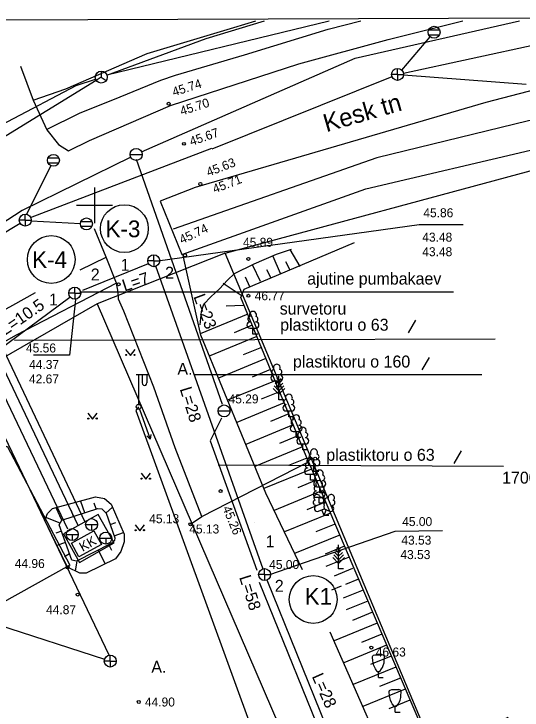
# Model space of a CAD drawing. Extents: x 641901 to 642094, y 6456023 to 6456167.
# Drawn here: x 641943.3 to 641985.8, y 6456107.8 to 6456166 of the extents above; entities that cross this region are included whole.
import ezdxf

# ---------------------------------------------------------------- set-up
doc = ezdxf.new("R2010")
doc.units = 0
for name, color, linetype in [('56', 7, 'Continuous'), ('Level 1', 7, 'Continuous'), ('Level 10', 7, 'Continuous'), ('Level 12', 7, 'Continuous'), ('Level 13', 7, 'Continuous'), ('Level 14', 7, 'Continuous'), ('Level 18', 7, 'Continuous'), ('Level 19', 7, 'Continuous'), ('Level 20', 7, 'Continuous'), ('Level 21', 7, 'Continuous'), ('Level 22', 7, 'Continuous'), ('Level 23', 7, 'Continuous'), ('Level 24', 7, 'Continuous'), ('Level 27', 7, 'Continuous'), ('Level 28', 7, 'Continuous'), ('Level 29', 7, 'Continuous'), ('Level 4', 7, 'Continuous'), ('Level 41', 7, 'Continuous'), ('Level 42', 7, 'Continuous'), ('Level 45', 7, 'Continuous'), ('Level 5', 7, 'Continuous'), ('Level 59', 7, 'Continuous'), ('Level 6', 7, 'Continuous'), ('Level 9', 7, 'Continuous')]:
    doc.layers.add(name, color=color, linetype=linetype)

# ---------------------------------------------------------------- blocks, each defined once
blk = doc.blocks.new('KAEVVE')
blk.add_line((-0.5, 0), (0.5, 0))
blk.add_circle((0, 0), 0.5)
blk = doc.blocks.new('KOORDR')
at = {"layer": 'Level 20'}
for p, q in [((0, 1.5), (0, -1.5)), ((-1.5, 0), (1.5, 0))]:
    blk.add_line(p, q, dxfattribs=at)
blk = doc.blocks.new('PUUKI1')
at = {"layer": 'Level 4'}
for p, q in [((-0.3, 1.9), (0.3, 1.9)), ((-0.1, 0.5), (0.1, 0.5)), ((0, 0), (0, 0.5)), ((0, 0), (0.4, 0))]:
    blk.add_line(p, q, dxfattribs=at)
for points in [[(-0.1, 0.5), (-0.26, 0.71), (-0.32, 0.82), (-0.4, 1), (-0.46, 1.23), (-0.48, 1.38), (-0.5, 1.7), (-0.5, 1.74), (-0.47, 1.81), (-0.43, 1.85), (-0.3, 1.9)], [(0.1, 0.5), (0.26, 0.71), (0.32, 0.82), (0.4, 1), (0.46, 1.23), (0.48, 1.38), (0.5, 1.7), (0.5, 1.74), (0.47, 1.81), (0.43, 1.85), (0.3, 1.9)]]:
    blk.add_lwpolyline(points, dxfattribs=at)
blk = doc.blocks.new('MASTMP')
at = {"layer": 'Level 6'}
blk.add_line((0.2, -0.002), (2.883, -0.002), dxfattribs=at)
blk.add_lwpolyline([(2.523, 0.18), (2.883, -0.002), (2.522, -0.181)], dxfattribs=at)
blk.add_circle((0, 0), 0.2, dxfattribs=at)
blk = doc.blocks.new('KAEVKA')
for q in [(-0.5, 0), (0, 0.5), (0.5, 0), (0, -0.5)]:
    blk.add_line((0, 0), q)
blk.add_circle((0, 0), 0.5)
blk = doc.blocks.new('LAMPTV')
at = {"layer": 'Level 5'}
for p, q in [((-0.2, 2.7), (0.9, 2.7)), ((0, 2.7), (0, 0.2)), ((0.3, 2.7), (0.3, 2)), ((0.7, 2.7), (0.7, 2))]:
    blk.add_line(p, q, dxfattribs=at)
blk.add_circle((0, 0), 0.2, dxfattribs=at)
blk.add_arc((0.5, 2), 0.2, 179.93931, 0.0607, dxfattribs=at)
blk = doc.blocks.new('KAEVRY')
for p, q in [((-0.458, 0.2), (0.46, 0.2)), ((-0.458, -0.2), (0.458, -0.2))]:
    blk.add_line(p, q)
blk.add_circle((0, 0), 0.5)
blk = doc.blocks.new('KAEVSO')
for p, q in [((-0.5, 0), (0.5, 0)), ((0, 0), (0, -0.5))]:
    blk.add_line(p, q)
blk.add_circle((0, 0), 0.5)
blk = doc.blocks.new('RING25')
at = {"layer": 'Level 19'}
blk.add_circle((0, 0), 0.125, dxfattribs=at)
blk = doc.blocks.new('KAEVSI')
for p, q in [((0, 0), (-0.416, -0.277)), ((0, 0.5), (0, 0)), ((0, 0), (0.416, -0.277))]:
    blk.add_line(p, q)
blk.add_circle((0, 0), 0.5)
blk = doc.blocks.new('BL')
for p, q in [((-0.259, 1.466), (-0.259, 1.466)), ((0.259, 1.466), (0.259, 1.466))]:
    blk.add_line(p, q)
for points in [[(-0.25, 1.032), (-0.25, 1.032), (-0.25, 1), (-0.25, 1)], [(0.25, 1), (0.25, 1), (0.25, 1.032), (0.25, 1.032)], [(-0.25, 0.5), (0.25, 0.5), (0.25, 0.5)], [(0.4, 0), (0, 0), (0, 0.5)]]:
    blk.add_lwpolyline(points)
for centre, radius, start, end in [((0, 1.6), 0.292, 332.5799, 207.4201), ((-0.2, 1.25), 0.224, 105.2441, 257.07903), ((0.2, 1.25), 0.224, 282.92097, 74.7559), ((-0.25, 0.75), 0.25, 90.00001, 270), ((0.25, 0.75), 0.25, 270, 89.99999)]:
    blk.add_arc(centre, radius, start, end)
blk = doc.blocks.new('BM')
for points in [[(-0.181, 1.781), (0, 1.6), (0.181, 1.781)], [(0.4, 0), (0, 0), (0, 2)], [(-0.33, 1.38), (0, 1.05), (0.33, 1.38)], [(-0.249, 1.599), (0, 1.35), (0.249, 1.599)], [(0.492, 0.942), (0, 0.45), (-0.492, 0.942)], [(0.411, 1.161), (0, 0.75), (-0.411, 1.161)]]:
    blk.add_lwpolyline(points)
blk = doc.blocks.new('BL2')
for p, q in [((-0.75, 1.275), (-0.75, 1.275)), ((-0.685, 1.739), (-0.685, 1.739)), ((-0.321, 1.444), (-0.321, 1.444)), ((0.343, 1.439), (0.343, 1.439)), ((0.712, 1.728), (0.712, 1.728)), ((0.77, 1.263), (0.77, 1.263)), ((0, 0), (-0.183, 0.465))]:
    blk.add_line(p, q)
for points in [[(-0.662, 0.861), (-0.662, 0.861), (-0.646, 0.82), (-0.646, 0.82)], [(-0.087, 1.04), (-0.087, 1.04), (-0.103, 1.081), (-0.103, 1.081)], [(0.004, 1.058), (-0.018, 0.98), (-0.017, 0.957), (-0.003, 0.927), (0.018, 0.888), (0.019, 0.867), (0.005, 0.833), (-0.022, 0.78), (-0.025, 0.75), (-0.022, 0.735), (-0.009, 0.703), (0.025, 0.643), (0.033, 0.619), (0.028, 0.599), (0.012, 0.565), (0.004, 0.539), (0.004, 0.539), (0.468, 0.348), (0.468, 0.348)], [(0.12, 1.079), (0.12, 1.079), (0.103, 1.037), (0.103, 1.037)], [(0.658, 0.81), (0.658, 0.81), (0.675, 0.851), (0.675, 0.851)], [(-0.462, 0.355), (-0.462, 0.355), (0.004, 0.539)], [(0.4, 0), (0, 0), (0.19, 0.462)]]:
    blk.add_lwpolyline(points)
for centre, radius, start, end in [((-0.586, 1.489), 0.269, 350.48556, 111.50017), ((0.609, 1.479), 0.269, 67.6168, 188.63142), ((-0.691, 1.071), 0.212, 106.29791, 277.86841), ((-0.586, 1.489), 0.269, 111.50269, 232.51731), ((-0.226, 1.255), 0.212, 305.13446, 116.70496), ((0.245, 1.251), 0.212, 62.41201, 233.98252), ((0.707, 1.061), 0.212, 261.24856, 72.81907), ((0.609, 1.479), 0.269, 306.59966, 67.61428), ((-0.554, 0.588), 0.25, 111.50143, 291.50036), ((0.004, 0.808), 0.25, 66.76552, 111.50149), ((0.563, 0.579), 0.25, 247.61661, 67.61554)]:
    blk.add_arc(centre, radius, start, end)
blk = doc.blocks.new('MURU')
for p, q in [((-0.403, 0.505), (0, 0)), ((0, 0), (0.397, 0.505))]:
    blk.add_line(p, q)
for centre, radius in [((-0.353, 0.055), 0.0428), ((0.347, 0.055), 0.0452)]:
    blk.add_circle(centre, radius)

msp = doc.modelspace()

# ---------------------------------------------------------------- linework, layer by layer
for p, q in [((641948.787, 6456142.775), (641980.033, 6456142.775)), ((641976.875, 6456140.379), (641976.259, 6456139.335)), ((641943.32, 6456138.723), (641983.532, 6456138.821)), ((641978, 6456137.272), (641977.384, 6456136.227)), ((641958.307, 6456135.839), (641982.404, 6456135.839)), ((641980.677, 6456129.45), (641980.061, 6456128.405)), ((641960.341, 6456128.284), (641984.225, 6456128.177))]:
    msp.add_line(p, q)
for points in [[(641955.313, 6456145.358), (641977.16, 6456148.379), (641980.851, 6456148.379)], [(641948.426, 6456142.108), (641947.9, 6456137.478), (641944.903, 6456137.478)], [(641964.664, 6456119.131), (641975.151, 6456122.755), (641979.112, 6456122.792)]]:
    msp.add_lwpolyline(points)
at = {"layer": '56'}
msp.add_line((642093.207, 6456166.005), (641901.208, 6456165.358), dxfattribs=at)
at = {"layer": 'Level 1'}
for p, q in [((641953.493, 6456153.861), (641960.677, 6456133.353)), ((641954.963, 6456145.361), (641954.963, 6456145.361)), ((641948.355, 6456142.652), (641948.355, 6456142.652)), ((641940.008, 6456135.783), (641951.215, 6456112.413)), ((641960.851, 6456132.803), (641960.851, 6456132.803)), ((641963.422, 6456123.45), (641963.422, 6456123.45)), ((641964.239, 6456119.106), (641964.239, 6456119.106))]:
    msp.add_line(p, q, dxfattribs=at)
for points in [[(641960.635, 6456132.205), (641959.688, 6456130.311), (641963.58, 6456119.47)], [(641963.77, 6456118.489), (641970.974, 6456100.755), (641952.187, 6456086.749), (641951.924, 6456086.38)]]:
    msp.add_lwpolyline(points, dxfattribs=at)
at = {"layer": 'Level 12'}
for p, q in [((641960.94, 6456145.99), (641998.45, 6456156.13)), ((641950.24, 6456141.75), (641923.27, 6456126.34))]:
    msp.add_line(p, q, dxfattribs=at)
msp.add_lwpolyline([(641989.99, 6456075.64), (641987.91, 6456082.63), (641992.81, 6456089.7), (641984.59, 6456107.17), (641978.44, 6456104.25), (641960.94, 6456145.99), (641950.24, 6456141.75), (641968.14, 6456100.24), (641924.8, 6456076.27), (641954.177, 6456024.14)], dxfattribs=at)
at = {"layer": 'Level 13'}
msp.add_lwpolyline([(641958.85, 6456139.99), (641958.97, 6456141.13), (641959.16, 6456141.74), (641959.73, 6456142.35), (641960.46, 6456143.01), (641961.14, 6456143.75), (641961.71, 6456144.29), (641963.36, 6456145.11), (641965.23, 6456145.92), (641966.5, 6456146.34)], dxfattribs=at)
at = {"layer": 'Level 14'}
for p, q in [((641967.2, 6456144.87), (641966.39, 6456146.31)), ((641965.58, 6456144.29), (641964.95, 6456145.72)), ((641966.35, 6456144.62), (641966.02, 6456145.28)), ((641963.88, 6456143.62), (641963.25, 6456144.95)), ((641964.79, 6456143.9), (641964.42, 6456144.61)), ((641962.99, 6456143.18), (641962.63, 6456143.98)), ((641962.37, 6456142.4), (641960.78, 6456143.47)), ((641962.48, 6456141.63), (641961.01, 6456141.56)), ((641962.83, 6456140.88), (641958.85, 6456139.24)), ((641963.21, 6456139.96), (641961.68, 6456139.33)), ((641963.59, 6456139.03), (641959.61, 6456137.39)), ((641963.97, 6456138.11), (641962.44, 6456137.48)), ((641964.35, 6456137.18), (641960.37, 6456135.54)), ((641964.73, 6456136.26), (641963.2, 6456135.63)), ((641965.12, 6456135.33), (641961.14, 6456133.69)), ((641965.49, 6456134.41), (641963.96, 6456133.78)), ((641965.88, 6456133.48), (641961.9, 6456131.84)), ((641966.26, 6456132.56), (641964.73, 6456131.93)), ((641966.64, 6456131.63), (641962.66, 6456129.99)), ((641967.02, 6456130.71), (641965.49, 6456130.08)), ((641967.4, 6456129.79), (641963.42, 6456128.15)), ((641967.78, 6456128.86), (641966.25, 6456128.23)), ((641968.16, 6456127.94), (641964.18, 6456126.3)), ((641968.54, 6456127.01), (641967.01, 6456126.38)), ((641968.93, 6456126.09), (641965.03, 6456124.48)), ((641969.3, 6456125.16), (641967.77, 6456124.53)), ((641969.74, 6456124.26), (641965.89, 6456122.68)), ((641970.06, 6456123.31), (641968.53, 6456122.68)), ((641970.45, 6456122.39), (641966.75, 6456120.87)), ((641970.92, 6456121.5), (641969.3, 6456120.83)), ((641971.31, 6456120.58), (641969.371, 6456119.78)), ((641971.59, 6456119.61), (641970.06, 6456118.98)), ((641972.09, 6456118.74), (641971.01, 6456118.295)), ((641970.63, 6456118.138), (641969.83, 6456117.809)), ((641972.48, 6456117.82), (641970.82, 6456117.13)), ((641972.88, 6456116.9), (641971.07, 6456116.157)), ((641973.27, 6456115.98), (641971.58, 6456115.28)), ((641973.66, 6456115.06), (641970.05, 6456113.57)), ((641974.05, 6456114.14), (641972.34, 6456113.44)), ((641974.45, 6456113.22), (641970.86, 6456111.74)), ((641974.83, 6456112.3), (641973.1, 6456111.59)), ((641975.23, 6456111.38), (641971.66, 6456109.91)), ((641975.62, 6456110.46), (641973.86, 6456109.74)), ((641976.01, 6456109.54), (641972.46, 6456108.07)), ((641976.4, 6456108.62), (641974.63, 6456107.89))]:
    msp.add_line(p, q, dxfattribs=at)
msp.add_lwpolyline([(641967.92, 6456128.54), (641962.25, 6456142.29), (641962.54, 6456142.98), (641971.75, 6456146.88)], dxfattribs=at)
at = {"layer": 'Level 21'}
msp.add_line((641955.5, 6456150.35), (641957.32, 6456145.88), dxfattribs=at)
for points in [[(641943.82, 6456161.63), (641944.86, 6456158.8), (641946.003, 6456156.312), (641946.98, 6456155.08), (641947.82, 6456154.56), (641949.58, 6456155.41), (641956.37, 6456158.35), (641967.1, 6456161.84), (641974.58, 6456163.87), (641980.826, 6456165.43)], [(641944.86, 6456158.8), (641947.61, 6456159.75), (641951, 6456161.22), (641954.4, 6456162.69), (641961.66, 6456164.88), (641963.492, 6456165.43)], [(641945.99, 6456156.34), (641948.75, 6456157.71), (641952.16, 6456159.08), (641955.56, 6456160.46), (641956.77, 6456160.88), (641962.56, 6456162.59), (641969.56, 6456164.72), (641972.293, 6456165.43)], [(642009.57, 6456164.45), (642005.48, 6456163.6), (641986.936, 6456159.676), (641982.76, 6456158.6), (641958.42, 6456151.48), (641955.5, 6456150.35)], [(642009.57, 6456162.057), (642005.87, 6456161.26), (641986.323, 6456157.051), (641973.64, 6456153.97), (641956.58, 6456147.99)], [(641957.32, 6456145.88), (641972.7, 6456151.38), (641986.958, 6456154.731), (642004.39, 6456158.47), (642009.57, 6456156.709)], [(641951.85, 6456143.5), (641950.98, 6456145.66), (641950, 6456148.03)], [(641967.402, 6456119.51), (641964.35, 6456125.91), (641958.889, 6456139.147), (641957.39, 6456145.9)], [(641948.79, 6456144.596), (641950.98, 6456145.66)], [(641951.85, 6456143.5), (641943.46, 6456139.14), (641938.5, 6456136.346)], [(641958.99, 6456123.98), (641956.75, 6456129.72), (641954.96, 6456134.79), (641952.45, 6456141.14), (641952.02, 6456142.16), (641951.97, 6456142.74), (641951.85, 6456143.5)], [(641937.27, 6456138.4), (641943.17, 6456141.66), (641945.06, 6456142.712)], [(641926.47, 6456134.68), (641929.02, 6456130.94), (641931.81, 6456127.48), (641932.61, 6456126.53), (641933.25, 6456126.22), (641934.09, 6456126.39), (641942.7, 6456129.86), (641947.94, 6456119.9), (641935.12, 6456112.76), (641944.22, 6456092.13), (641929.67, 6456084.87)], [(641975.95, 6456100.12), (641969.737, 6456114.3)]]:
    msp.add_lwpolyline(points, dxfattribs=at)
at = {"layer": 'Level 22'}
for p, q in [((641948.63, 6456123.21), (641929.42, 6456163.64)), ((641949.22, 6456123.49), (641930.26, 6456163.49)), ((641947.76, 6456122.92), (641929.19, 6456161.81))]:
    msp.add_line(p, q, dxfattribs=at)
msp.add_lwpolyline([(641947.41, 6456122.51), (641948.75, 6456120.13), (641951.64, 6456121.77), (641950.3, 6456124.14)], close=True, dxfattribs=at)
msp.add_lwpolyline([(641950.58, 6456121.626), (641948.685, 6456120.59), (641948.07, 6456121.74), (641949.955, 6456122.77), (641950.58, 6456121.626)], dxfattribs=at)
at = {"layer": 'Level 23'}
msp.add_line((641967.91, 6456128.55), (641978.68, 6456103.28), dxfattribs=at)
at = {"layer": 'Level 24'}
for p, q in [((641949.017, 6456142.906), (641954.525, 6456145.129)), ((641955.104, 6456144.936), (641964.09, 6456119.607)), ((641940.178, 6456136.567), (641947.944, 6456142.324)), ((641974.482, 6456093.936), (641964.443, 6456118.651)), ((641932.14, 6456118.09), (641950.84, 6456112.03))]:
    msp.add_line(p, q, dxfattribs=at)
for centre in [(641952.506, 6456148.051), (641946.384, 6456145.46), (641968.306, 6456117.033)]:
    msp.add_circle(centre, 2, dxfattribs=at)
at = {"layer": 'Level 27'}
for p, q in [((641951.04, 6456160.9), (641969.638, 6456165.43)), ((641936.6, 6456152.18), (641950.14, 6456160.46))]:
    msp.add_line(p, q, dxfattribs=at)
for points in [[(641951.04, 6456160.89), (641959.36, 6456163.95), (641964.218, 6456165.43)], [(641937, 6456154), (641948.46, 6456160.02), (641950.1, 6456160.56)]]:
    msp.add_lwpolyline(points, dxfattribs=at)
at = {"layer": 'Level 28'}
for points in [[(641953.93, 6456154.47), (641971.81, 6456162.31), (641985.57, 6456165.43)], [(641953.05, 6456154.02), (641943.94, 6456149.57), (641934.88, 6456143.69), (641924.91, 6456135.96), (641924.91, 6456135.96), (641905.08, 6456122.1), (641902.56, 6456120.339)]]:
    msp.add_lwpolyline(points, dxfattribs=at)
at = {"layer": 'Level 29'}
for p, q in [((641975.85, 6456161.06), (641996.019, 6456165.43)), ((641975.73, 6456161.29), (641978.1, 6456164.09)), ((641975.86, 6456160.91), (641986.12, 6456160.14)), ((641959.86, 6456154.72), (641974.9, 6456160.76)), ((641944.66, 6456148.98), (641959.83, 6456154.79)), ((641946.35, 6456153.31), (641944.32, 6456149.25)), ((641944.7, 6456148.69), (641948.83, 6456148.47)), ((641936.55, 6456144.15), (641943.79, 6456148.5))]:
    msp.add_line(p, q, dxfattribs=at)
at = {"layer": 'Level 42'}
for p, q in [((641949.182, 6456124.289), (641948.867, 6456125.238)), ((641950.131, 6456124.603), (641949.974, 6456125.078)), ((641950.965, 6456124.238), (641951.501, 6456124.758)), ((641947.283, 6456123.66), (641946.792, 6456124.709)), ((641948.232, 6456123.974), (641948.075, 6456124.449)), ((641947.13, 6456123.414), (641945.939, 6456123.891)), ((641951.307, 6456123.299), (641951.777, 6456123.47)), ((641947.241, 6456122.741), (641946.771, 6456122.571)), ((641951.649, 6456122.359), (641952.429, 6456122.643)), ((641947.582, 6456121.801), (641946.859, 6456121.54)), ((641951.207, 6456121.606), (641951.431, 6456121.16)), ((641947.922, 6456120.861), (641947.494, 6456120.599)), ((641950.313, 6456121.156), (641950.896, 6456120)), ((641948.527, 6456120.257), (641948.378, 6456119.408))]:
    msp.add_line(p, q, dxfattribs=at)
for points in [[(641946.501, 6456124.629), (641950.09, 6456125.621), (641950.826, 6456125.479), (641951.395, 6456125.001), (641952.493, 6456122.497), (641952.48, 6456121.864), (641952.208, 6456121.038), (641951.756, 6456120.418), (641949.315, 6456119.23), (641948.763, 6456119.218), (641947.745, 6456119.72), (641945.841, 6456123.633), (641946.061, 6456124.214), (641946.501, 6456124.629)], [(641947.283, 6456123.66), (641950.273, 6456124.65), (641950.609, 6456124.605), (641950.967, 6456124.237), (641951.716, 6456122.173), (641951.67, 6456121.977), (641951.394, 6456121.701), (641948.488, 6456120.237), (641948.119, 6456120.317), (641947.046, 6456123.28), (641947.283, 6456123.66)]]:
    msp.add_lwpolyline(points, dxfattribs=at)
at = {"layer": 'Level 45'}
msp.add_lwpolyline([(641953.686, 6456133.14), (641953.461, 6456132.829), (641965.336, 6456100.207), (641966.02, 6456098.328), (641966.303, 6456098.13)], dxfattribs=at)
at = {"layer": 'Level 59'}
for centre in [(641956.213, 6456158.49), (641957.483, 6456155.14), (641958.862, 6456151.78), (641957.576, 6456145.81), (641957.576, 6456145.81), (641962.878, 6456145.52), (641952.021, 6456143.4), (641952.021, 6456143.4), (641962.883, 6456142.43), (641962.883, 6456142.43), (641968.47, 6456128.804), (641960.552, 6456126.09), (641960.552, 6456126.09), (641947.745, 6456119.72), (641948.595, 6456117.44), (641948.595, 6456117.44), (641973.167, 6456113.01), (641973.167, 6456113.01), (641953.708, 6456108.46)]:
    msp.add_circle(centre, 0.125, dxfattribs=at)
at = {"layer": 'Level 9'}
for p, q in [((641958.99, 6456123.98), (641967.91, 6456128.55)), ((641958.03, 6456123.32), (641958.99, 6456123.98))]:
    msp.add_line(p, q, dxfattribs=at)

# ---------------------------------------------------------------- block references
for name, p in [('KOORDR', (641950, 6456150)), ('LAMPTV', (641953.69, 6456133.14)), ('RING25', (641958.03, 6456123.32)), ('PUUKI1', (641973.77, 6456110.51)), ('PUUKI1', (641975.17, 6456107.6))]:
    msp.add_blockref(name, p)
at = {"rotation": -70.13084674772486}
msp.add_blockref('MASTMP', (641953.69, 6456133.14), dxfattribs=at)
at = {"layer": 'Level 10'}
for name, p in [('BL', (641963.26, 6456139.23)), ('BL', (641965.26, 6456134.81)), ('BM', (641965.44, 6456133.74)), ('BL', (641966.27, 6456132.3)), ('BL', (641966.88, 6456130.58)), ('BL', (641967.43, 6456129.54)), ('BL', (641968.37, 6456127.73)), ('BL', (641968.07, 6456127)), ('BL', (641968.85, 6456125.96)), ('BL', (641968.8, 6456125.08)), ('BL2', (641969.21, 6456124.06)), ('BM', (641970.43, 6456119.59))]:
    msp.add_blockref(name, p, dxfattribs=at)
at = {"layer": 'Level 22'}
for p in [(641949.76, 6456123.29), (641948.14, 6456122.46), (641950.95, 6456122.16)]:
    msp.add_blockref('KAEVSO', p, dxfattribs=at)
at = {"layer": 'Level 24'}
for p in [(641954.96, 6456145.36), (641948.35, 6456142.65), (641951.32, 6456111.88)]:
    msp.add_blockref('KAEVKA', p, dxfattribs=at)
at = {"layer": 'Level 27'}
msp.add_blockref('KAEVSI', (641950.57, 6456160.72), dxfattribs=at)
at = {"layer": 'Level 28'}
for p in [(641953.49, 6456154.25), (641960.85, 6456132.8)]:
    msp.add_blockref('KAEVVE', p, dxfattribs=at)
at = {"layer": 'Level 29'}
for name, p in [('KAEVRY', (641978.42, 6456164.47)), ('KAEVKA', (641975.36, 6456160.95)), ('KAEVRY', (641946.57, 6456153.76)), ('KAEVKA', (641944.21, 6456148.76)), ('KAEVRY', (641949.33, 6456148.44)), ('KAEVKA', (641964.24, 6456119.11))]:
    msp.add_blockref(name, p, dxfattribs=at)
at = {"layer": 'Level 41'}
for p in [(641953.01, 6456137.43), (641949.84, 6456132.11), (641954.3, 6456127.08), (641953.8, 6456122.77)]:
    msp.add_blockref('MURU', p, dxfattribs=at)

# ---------------------------------------------------------------- texts
for s, height, p in [('45.86', 0.75, (641977.52, 6456149)), ('K-3', 1.4, (641950.93, 6456147.33)), ('43.48', 0.75, (641977.43, 6456146.96)), ('43.48', 0.75, (641977.43, 6456145.74)), ('K-4', 1.4, (641944.79, 6456144.76)), ('ajutine pumbakaev', 1.00002, (641967.8, 6456143.37)), ('survetoru', 1, (641965.5, 6456140.86)), ('plastiktoru o 63', 1.00002, (641965.54, 6456139.51)), ('45.56', 0.75, (641944.27, 6456137.69)), ('44.37', 0.75, (641944.53, 6456136.31)), ('plastiktoru o 160', 1.00002, (641966.61, 6456136.43)), ('42.67', 0.75, (641944.52, 6456135.1)), ('plastiktoru o 63', 1.00002, (641969.4, 6456128.63)), ('45.00', 0.75, (641975.75, 6456123.17)), ('43.53', 0.75, (641975.68, 6456121.62)), ('43.53', 0.75, (641975.6, 6456120.41)), ('K1', 1.4, (641967.59, 6456116.59))]:
    msp.add_text(s, height=height).set_placement(p)
for s, rotation, p in [('L=7', 18.36291, (641952.52, 6456142.78)), ('L=10.5', 34.53578, (641942.52, 6456139.09)), ('L=28', 287.0931, (641957.13, 6456134.64)), ('L=28', 293.94978, (641968.17, 6456110.6))]:
    msp.add_text(s, height=1, rotation=rotation).set_placement(p)
at = {"layer": 'Level 1'}
msp.add_text('Kesk tn', height=1.5, rotation=16.0566, dxfattribs=at).set_placement((641969.4, 6456156.11))
for s, height, p in [('1', 1, (641952.19, 6456144.52)), ('2', 1, (641949.69, 6456143.71)), ('2', 1, (641955.91, 6456143.86)), ('1', 1, (641946.2, 6456141.62)), ('45.29', 0.75, (641961.22, 6456133.43)), ('1', 1, (641964.33, 6456121.39)), ('45.00', 0.75, (641964.62, 6456119.58)), ('2', 1, (641965.09, 6456117.67))]:
    msp.add_text(s, height=height, dxfattribs=at).set_placement(p)
at = {"layer": 'Level 18'}
for s, height, p in [('A.', 1, (641956.94, 6456135.82)), ('17007:003:0026', 1.00002, (641984.11, 6456126.72)), ('A.', 1, (641954.76, 6456110.9))]:
    msp.add_text(s, height=height, dxfattribs=at).set_placement(p)
at = {"layer": 'Level 19'}
for p in [(641954.58, 6456123.41), (641957.93, 6456122.55)]:
    msp.add_text('45.13', height=0.75, dxfattribs=at).set_placement(p)
at = {"layer": 'Level 22'}
msp.add_text('KK', height=0.8, rotation=29.51224, dxfattribs=at).set_placement((641949.01, 6456121))
at = {"layer": 'Level 24'}
for s, rotation, p in [('L=23', 290.42783, (641958.27, 6456142.37)), ('L=58', 287.63912, (641962.1, 6456118.89))]:
    msp.add_text(s, height=1, rotation=rotation, dxfattribs=at).set_placement(p)
at = {"layer": 'Level 59'}
for s, rotation, p in [('45.74', 17.91084, (641956.65, 6456159.1)), ('45.70', 17.91084, (641957.3, 6456157.5)), ('45.67', 19.10043, (641958.11, 6456154.96)), ('45.63', 21.1752, (641959.54, 6456152.39)), ('45.71', 21.1752, (641960.06, 6456150.99)), ('45.74', 25.2902, (641957.32, 6456146.74)), ('45.74', 25.2902, (641957.32, 6456146.74)), ('45.26', 292.18336, (641960.7, 6456124.68)), ('45.26', 292.18336, (641960.7, 6456124.68))]:
    msp.add_text(s, height=0.75, rotation=rotation, dxfattribs=at).set_placement(p)
for s, p in [('45.89', (641962.43, 6456146.53)), ('46.77', (641963.41, 6456142.06)), ('46.77', (641963.41, 6456142.06)), ('44.96', (641943.33, 6456119.66)), ('44.96', (641943.33, 6456119.66)), ('44.87', (641945.95, 6456115.8)), ('44.87', (641945.95, 6456115.8)), ('46.63', (641973.54, 6456112.26)), ('46.63', (641973.54, 6456112.26)), ('44.90', (641954.22, 6456108.08))]:
    msp.add_text(s, height=0.75, dxfattribs=at).set_placement(p)

doc.saveas('drawing.dxf')
